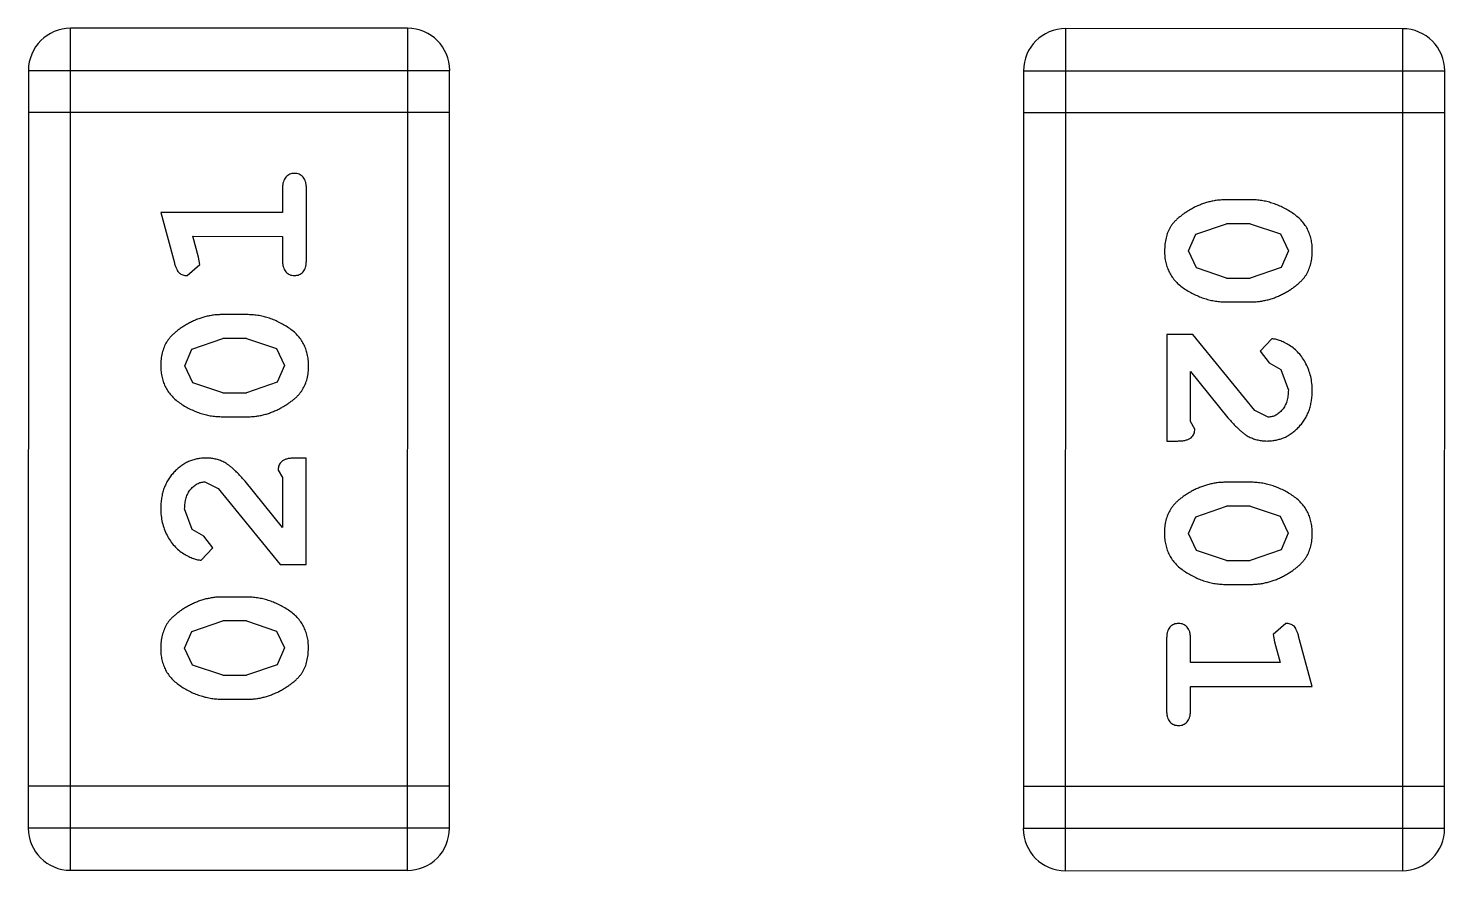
# Model space of a CAD drawing. Header units: inches. Extents: x -29 to 164, y -51 to 83.
# Drawn here: x 121.906 to 122.931, y 13.376 to 13.986 of the extents above; entities that cross this region are included whole.
import ezdxf

# ---------------------------------------------------------------- set-up
doc = ezdxf.new("R2010")
doc.units = ezdxf.units.IN
doc.header["$LTSCALE"] = 1.21
doc.header["$MEASUREMENT"] = 0
doc.layers.get('0').update_dxf_attribs({"linetype": 'CONTINUOUS'})

msp = doc.modelspace()

# ---------------------------------------------------------------- linework, layer by layer
at = {"color": 7, "linetype": 'Continuous'}
for p, q in [((121.9367, 13.3766), (121.9368, 13.9862)), ((122.1807, 13.9862), (121.9368, 13.9862)), ((122.1807, 13.9862), (122.1805, 13.3766)), ((122.6568, 13.3764), (122.657, 13.986)), ((122.9008, 13.9859), (122.657, 13.986)), ((122.9008, 13.9859), (122.9007, 13.3763)), ((121.9063, 13.9557), (121.9062, 13.4071)), ((121.9063, 13.9557), (122.2111, 13.9557)), ((122.211, 13.407), (122.2111, 13.9557)), ((122.6265, 13.9555), (122.6264, 13.4069)), ((122.6265, 13.9555), (122.9313, 13.9554)), ((122.9312, 13.4068), (122.9313, 13.9554)), ((122.2111, 13.9252), (121.9063, 13.9253)), ((122.9313, 13.9249), (122.6265, 13.925)), ((122.0902, 13.8702), (122.0902, 13.8528)), ((122.1075, 13.8182), (122.1075, 13.8702)), ((122.7909, 13.8621), (122.7731, 13.8621)), ((122.0021, 13.8529), (122.0119, 13.8163)), ((122.0902, 13.8528), (122.0021, 13.8529)), ((122.7511, 13.8371), (122.7734, 13.8447)), ((122.7906, 13.8447), (122.7734, 13.8447)), ((122.7906, 13.8447), (122.8124, 13.8375)), ((122.0294, 13.8205), (122.0252, 13.8356)), ((122.0252, 13.8356), (122.0902, 13.8355)), ((122.0902, 13.8355), (122.0902, 13.8182)), ((122.7458, 13.825), (122.7511, 13.8371)), ((122.8124, 13.8375), (122.8182, 13.8251)), ((122.0304, 13.8151), (122.0294, 13.8205)), ((122.7516, 13.8127), (122.7458, 13.825)), ((122.8182, 13.8251), (122.8129, 13.813)), ((122.0211, 13.8072), (122.0304, 13.8151)), ((122.7734, 13.8054), (122.7516, 13.8127)), ((122.8129, 13.813), (122.7906, 13.8054)), ((122.7734, 13.8054), (122.7906, 13.8054)), ((122.7731, 13.7881), (122.7909, 13.7881)), ((122.0644, 13.7789), (122.0467, 13.7789)), ((122.0246, 13.754), (122.0469, 13.7616)), ((122.0641, 13.7616), (122.0469, 13.7616)), ((122.0641, 13.7616), (122.0859, 13.7544)), ((122.7301, 13.7645), (122.7301, 13.6874)), ((122.749, 13.7645), (122.7301, 13.7645)), ((122.7939, 13.7095), (122.749, 13.7645)), ((122.8062, 13.7614), (122.7977, 13.7525)), ((122.0194, 13.7419), (122.0246, 13.754)), ((122.0859, 13.7544), (122.0917, 13.7421)), ((122.7977, 13.7525), (122.8043, 13.7441)), ((122.0252, 13.7295), (122.0194, 13.7419)), ((122.0917, 13.7421), (122.0864, 13.7299)), ((122.7474, 13.7016), (122.7474, 13.7378)), ((122.7474, 13.7378), (122.7744, 13.7042)), ((122.8043, 13.7441), (122.8128, 13.7391)), ((122.8128, 13.7391), (122.8182, 13.7242)), ((122.0469, 13.7223), (122.0252, 13.7295)), ((122.0864, 13.7299), (122.0641, 13.7223)), ((122.0469, 13.7223), (122.0641, 13.7223)), ((122.8036, 13.7047), (122.7939, 13.7095)), ((122.0467, 13.705), (122.0644, 13.705)), ((122.7505, 13.6961), (122.7474, 13.7016)), ((122.7301, 13.6874), (122.7379, 13.6874)), ((122.1074, 13.6751), (122.0996, 13.6751)), ((122.1074, 13.598), (122.1074, 13.6751)), ((122.087, 13.6664), (122.0901, 13.6609)), ((122.0339, 13.6578), (122.0436, 13.653)), ((122.0901, 13.6247), (122.0631, 13.6583)), ((122.0901, 13.6609), (122.0901, 13.6247)), ((122.7908, 13.6575), (122.7731, 13.6575)), ((122.0436, 13.653), (122.0885, 13.598)), ((122.0247, 13.6234), (122.0193, 13.6383)), ((122.7511, 13.6326), (122.7734, 13.6402)), ((122.7906, 13.6402), (122.7734, 13.6402)), ((122.7906, 13.6402), (122.8123, 13.633)), ((122.0332, 13.6185), (122.0247, 13.6234)), ((122.7458, 13.6205), (122.7511, 13.6326)), ((122.8123, 13.633), (122.8181, 13.6206)), ((122.0398, 13.61), (122.0332, 13.6185)), ((122.7516, 13.6082), (122.7458, 13.6205)), ((122.8181, 13.6206), (122.8129, 13.6085)), ((122.0313, 13.6012), (122.0398, 13.61)), ((122.7734, 13.6009), (122.7516, 13.6082)), ((122.8129, 13.6085), (122.7906, 13.6009)), ((122.0885, 13.598), (122.1074, 13.598)), ((122.7734, 13.6009), (122.7906, 13.6009)), ((122.7731, 13.5836), (122.7908, 13.5836)), ((122.0644, 13.5744), (122.0466, 13.5744)), ((122.0246, 13.5495), (122.0469, 13.5571)), ((122.0641, 13.5571), (122.0469, 13.5571)), ((122.0641, 13.5571), (122.0859, 13.5498)), ((122.8164, 13.5553), (122.8071, 13.5474)), ((122.0193, 13.5374), (122.0246, 13.5495)), ((122.0859, 13.5498), (122.0917, 13.5376)), ((122.73, 13.5443), (122.73, 13.4924)), ((122.7473, 13.527), (122.7473, 13.5443)), ((122.8071, 13.5474), (122.8081, 13.542)), ((122.8081, 13.542), (122.8123, 13.527)), ((122.8354, 13.5097), (122.8256, 13.5462)), ((122.0251, 13.525), (122.0193, 13.5374)), ((122.0917, 13.5376), (122.0864, 13.5254)), ((122.0469, 13.5178), (122.0251, 13.525)), ((122.0864, 13.5254), (122.0641, 13.5178)), ((122.8123, 13.527), (122.7473, 13.527)), ((122.0469, 13.5178), (122.0641, 13.5178)), ((122.0466, 13.5005), (122.0644, 13.5005)), ((122.7473, 13.4924), (122.7473, 13.5097)), ((122.7473, 13.5097), (122.8354, 13.5097)), ((122.211, 13.4375), (121.9062, 13.4376)), ((122.9312, 13.4373), (122.6264, 13.4373)), ((122.211, 13.407), (121.9062, 13.4071)), ((122.9312, 13.4068), (122.6264, 13.4069)), ((121.9367, 13.3766), (122.1805, 13.3766)), ((122.6568, 13.3764), (122.9007, 13.3763))]:
    msp.add_line(p, q, dxfattribs=at)
for centre, start, end in [((121.9368, 13.9557), 89.988, 179.988), ((122.1807, 13.9557), 359.988, 89.988), ((122.657, 13.9555), 89.988, 179.988), ((122.9008, 13.9554), 359.988, 89.988), ((121.9367, 13.4071), 179.988, 269.988), ((122.1805, 13.407), 269.988, 359.988), ((122.6568, 13.4068), 179.988, 269.988), ((122.9007, 13.4068), 269.988, 359.988)]:
    msp.add_arc(centre, 0.0305, start, end, dxfattribs=at)
for points, knots in [([(122.0988, 13.8812), (122.0982, 13.8811), (122.097, 13.8811), (122.0954, 13.8806), (122.0939, 13.8797), (122.0925, 13.8786), (122.0914, 13.877), (122.0907, 13.8751), (122.0902, 13.8727), (122.0902, 13.8711), (122.0902, 13.8702)], [0, 0, 0, 0, 0.11517, 0.223509, 0.328254, 0.438012, 0.553651, 0.682263, 0.830856, 1, 1, 1, 1]), ([(122.1075, 13.8702), (122.1075, 13.871), (122.1074, 13.8727), (122.1069, 13.875), (122.1062, 13.877), (122.1051, 13.8786), (122.1038, 13.8797), (122.1023, 13.8806), (122.1006, 13.8811), (122.0994, 13.8811), (122.0988, 13.8812)], [0, 0, 0, 0, 0.169012, 0.317488, 0.445429, 0.560977, 0.67065, 0.776666, 0.88492, 1, 1, 1, 1]), ([(122.7731, 13.8621), (122.7721, 13.862), (122.7699, 13.862), (122.7668, 13.8617), (122.7636, 13.8612), (122.7605, 13.8605), (122.7575, 13.8596), (122.7545, 13.8585), (122.7515, 13.8573), (122.7487, 13.8558), (122.7459, 13.8542), (122.7434, 13.8526), (122.7411, 13.8509), (122.739, 13.8493), (122.7371, 13.8476), (122.7354, 13.8459), (122.734, 13.8442), (122.7324, 13.8418), (122.7308, 13.8386), (122.7295, 13.8344), (122.7287, 13.8298), (122.7286, 13.8267), (122.7285, 13.825)], [0, 0, 0, 0, 0.049886, 0.09882, 0.148132, 0.19689, 0.246038, 0.295176, 0.345305, 0.395692, 0.445312, 0.491875, 0.535813, 0.577009, 0.616081, 0.652689, 0.687585, 0.720206, 0.785062, 0.85223, 0.923759, 1, 1, 1, 1]), ([(122.8355, 13.8252), (122.8355, 13.8267), (122.8354, 13.8295), (122.8347, 13.8336), (122.8335, 13.8374), (122.832, 13.841), (122.8299, 13.8443), (122.8274, 13.8473), (122.8244, 13.8501), (122.821, 13.8526), (122.8174, 13.8548), (122.8138, 13.8567), (122.8101, 13.8584), (122.8063, 13.8597), (122.8025, 13.8608), (122.7987, 13.8615), (122.7948, 13.862), (122.7922, 13.862), (122.7909, 13.8621)], [0, 0, 0, 0, 0.06692, 0.130834, 0.19258, 0.252759, 0.312631, 0.373411, 0.436359, 0.501894, 0.568244, 0.632472, 0.69556, 0.757163, 0.818592, 0.878885, 0.939235, 1, 1, 1, 1]), ([(122.0902, 13.8182), (122.0902, 13.8173), (122.0902, 13.8157), (122.0907, 13.8133), (122.0914, 13.8114), (122.0925, 13.8098), (122.0939, 13.8087), (122.0953, 13.8078), (122.097, 13.8073), (122.0982, 13.8073), (122.0988, 13.8072)], [0, 0, 0, 0, 0.169102, 0.317658, 0.446239, 0.563118, 0.671828, 0.776546, 0.884858, 1, 1, 1, 1]), ([(122.0988, 13.8072), (122.0994, 13.8073), (122.1006, 13.8073), (122.1023, 13.8078), (122.1038, 13.8087), (122.1051, 13.8098), (122.1062, 13.8114), (122.1069, 13.8133), (122.1074, 13.8157), (122.1074, 13.8173), (122.1075, 13.8182)], [0, 0, 0, 0, 0.115051, 0.223278, 0.329269, 0.437893, 0.554681, 0.682591, 0.83103, 1, 1, 1, 1]), ([(122.7285, 13.825), (122.7286, 13.8236), (122.7286, 13.8208), (122.7293, 13.8167), (122.7305, 13.8128), (122.7321, 13.8093), (122.7341, 13.8059), (122.7366, 13.8029), (122.7395, 13.8001), (122.7429, 13.7976), (122.7465, 13.7954), (122.7502, 13.7935), (122.7539, 13.7918), (122.7577, 13.7905), (122.7615, 13.7894), (122.7653, 13.7887), (122.7692, 13.7882), (122.7718, 13.7881), (122.7731, 13.7881)], [0, 0, 0, 0, 0.067217, 0.131051, 0.19272, 0.252824, 0.312745, 0.373449, 0.436041, 0.501494, 0.567761, 0.632087, 0.695096, 0.757109, 0.817993, 0.878657, 0.939311, 1, 1, 1, 1]), ([(122.7909, 13.7881), (122.7919, 13.7881), (122.7941, 13.7882), (122.7973, 13.7885), (122.8004, 13.789), (122.8035, 13.7897), (122.8066, 13.7906), (122.8096, 13.7917), (122.8125, 13.793), (122.8154, 13.7945), (122.8182, 13.7961), (122.8207, 13.7977), (122.823, 13.7994), (122.8251, 13.801), (122.827, 13.8028), (122.8286, 13.8045), (122.8301, 13.8062), (122.8316, 13.8086), (122.8332, 13.8117), (122.8345, 13.8159), (122.8353, 13.8205), (122.8354, 13.8236), (122.8355, 13.8252)], [0, 0, 0, 0, 0.049855, 0.099516, 0.148482, 0.19758, 0.246804, 0.296268, 0.346517, 0.397047, 0.446826, 0.49336, 0.537801, 0.579207, 0.617974, 0.654833, 0.689171, 0.722088, 0.786392, 0.853518, 0.924186, 1, 1, 1, 1]), ([(122.0119, 13.8163), (122.0122, 13.8154), (122.0127, 13.8139), (122.0135, 13.8118), (122.0144, 13.8102), (122.0155, 13.809), (122.0166, 13.8082), (122.018, 13.8076), (122.0195, 13.8073), (122.0206, 13.8073), (122.0211, 13.8072)], [0, 0, 0, 0, 0.187321, 0.344927, 0.475328, 0.579604, 0.674244, 0.773631, 0.882025, 1, 1, 1, 1]), ([(122.0467, 13.7789), (122.0456, 13.7789), (122.0435, 13.7789), (122.0403, 13.7786), (122.0371, 13.778), (122.034, 13.7774), (122.031, 13.7764), (122.028, 13.7753), (122.025, 13.774), (122.0221, 13.7725), (122.0194, 13.7709), (122.0168, 13.7693), (122.0145, 13.7677), (122.0124, 13.766), (122.0105, 13.7643), (122.0089, 13.7626), (122.0075, 13.7608), (122.0059, 13.7585), (122.0043, 13.7553), (122.003, 13.7511), (122.0022, 13.7466), (122.0021, 13.7434), (122.0021, 13.7418)], [0, 0, 0, 0, 0.049855, 0.099516, 0.148482, 0.19758, 0.246804, 0.296268, 0.346517, 0.397047, 0.446826, 0.49336, 0.537801, 0.579207, 0.617974, 0.654833, 0.689171, 0.722088, 0.786392, 0.853518, 0.924186, 1, 1, 1, 1]), ([(122.109, 13.742), (122.109, 13.7435), (122.1089, 13.7463), (122.1082, 13.7504), (122.1071, 13.7542), (122.1055, 13.7578), (122.1035, 13.7611), (122.1009, 13.7641), (122.098, 13.767), (122.0946, 13.7694), (122.091, 13.7716), (122.0874, 13.7736), (122.0836, 13.7752), (122.0799, 13.7766), (122.0761, 13.7776), (122.0722, 13.7784), (122.0683, 13.7788), (122.0657, 13.7789), (122.0644, 13.7789)], [0, 0, 0, 0, 0.067217, 0.131051, 0.19272, 0.252824, 0.312745, 0.373449, 0.436041, 0.501494, 0.567761, 0.632087, 0.695096, 0.757109, 0.817993, 0.878657, 0.939311, 1, 1, 1, 1]), ([(122.8355, 13.7241), (122.8354, 13.7258), (122.8353, 13.7291), (122.8344, 13.7341), (122.833, 13.7388), (122.831, 13.7433), (122.8286, 13.7475), (122.8257, 13.7511), (122.8225, 13.7543), (122.8189, 13.7568), (122.8153, 13.7587), (122.812, 13.7602), (122.809, 13.7611), (122.8071, 13.7613), (122.8062, 13.7614)], [0, 0, 0, 0, 0.098286, 0.193983, 0.289056, 0.384352, 0.477435, 0.566197, 0.652355, 0.737986, 0.818188, 0.887401, 0.94802, 1, 1, 1, 1]), ([(122.0021, 13.7418), (122.0021, 13.7404), (122.0022, 13.7375), (122.0029, 13.7335), (122.004, 13.7296), (122.0056, 13.726), (122.0076, 13.7227), (122.0102, 13.7197), (122.0131, 13.7169), (122.0165, 13.7144), (122.0201, 13.7122), (122.0238, 13.7103), (122.0275, 13.7087), (122.0313, 13.7073), (122.035, 13.7063), (122.0389, 13.7055), (122.0428, 13.7051), (122.0454, 13.705), (122.0467, 13.705)], [0, 0, 0, 0, 0.06692, 0.130834, 0.19258, 0.252759, 0.312631, 0.373411, 0.436359, 0.501894, 0.568244, 0.632472, 0.69556, 0.757163, 0.818592, 0.878885, 0.939235, 1, 1, 1, 1]), ([(122.0644, 13.705), (122.0655, 13.705), (122.0676, 13.705), (122.0708, 13.7053), (122.0739, 13.7058), (122.077, 13.7065), (122.0801, 13.7074), (122.083, 13.7085), (122.086, 13.7098), (122.0889, 13.7113), (122.0916, 13.7128), (122.0942, 13.7145), (122.0965, 13.7161), (122.0986, 13.7177), (122.1004, 13.7194), (122.1021, 13.7211), (122.1035, 13.7229), (122.1051, 13.7252), (122.1067, 13.7284), (122.1081, 13.7326), (122.1089, 13.7372), (122.109, 13.7404), (122.109, 13.742)], [0, 0, 0, 0, 0.049886, 0.09882, 0.148132, 0.19689, 0.246038, 0.295176, 0.345305, 0.395692, 0.445312, 0.491875, 0.535813, 0.577009, 0.616081, 0.652689, 0.687585, 0.720206, 0.785062, 0.85223, 0.923759, 1, 1, 1, 1]), ([(122.8027, 13.6874), (122.8038, 13.6875), (122.806, 13.6875), (122.8092, 13.688), (122.8123, 13.6888), (122.8153, 13.6899), (122.8182, 13.6914), (122.8209, 13.6932), (122.8235, 13.6953), (122.8259, 13.6977), (122.8282, 13.7003), (122.8301, 13.7032), (122.8318, 13.7062), (122.8332, 13.7094), (122.8342, 13.7129), (122.8349, 13.7164), (122.8354, 13.7202), (122.8354, 13.7228), (122.8355, 13.7241)], [0, 0, 0, 0, 0.060981, 0.120256, 0.178148, 0.236115, 0.293993, 0.352864, 0.413358, 0.476056, 0.539296, 0.602396, 0.665116, 0.728325, 0.792919, 0.859317, 0.928302, 1, 1, 1, 1]), ([(122.8182, 13.7242), (122.8181, 13.7228), (122.818, 13.7201), (122.8172, 13.7163), (122.8158, 13.7129), (122.8139, 13.71), (122.8116, 13.7077), (122.8091, 13.706), (122.8064, 13.7049), (122.8046, 13.7048), (122.8036, 13.7047)], [0, 0, 0, 0, 0.156344, 0.299348, 0.4327, 0.561, 0.682299, 0.791883, 0.89611, 1, 1, 1, 1]), ([(122.7379, 13.6874), (122.739, 13.6875), (122.741, 13.6875), (122.7437, 13.6879), (122.7459, 13.6886), (122.7477, 13.6897), (122.749, 13.691), (122.7499, 13.6925), (122.7504, 13.6942), (122.7505, 13.6955), (122.7505, 13.6961)], [0, 0, 0, 0, 0.1844, 0.34094, 0.473574, 0.586824, 0.690029, 0.789175, 0.890445, 1, 1, 1, 1]), ([(122.7744, 13.7042), (122.7752, 13.7033), (122.7767, 13.7016), (122.7789, 13.6993), (122.781, 13.6971), (122.783, 13.6953), (122.7849, 13.6937), (122.7866, 13.6923), (122.7883, 13.6912), (122.7903, 13.6901), (122.7929, 13.689), (122.796, 13.6881), (122.7993, 13.6875), (122.8016, 13.6875), (122.8027, 13.6874)], [0, 0, 0, 0, 0.103002, 0.197728, 0.285279, 0.365235, 0.437224, 0.502446, 0.560545, 0.611446, 0.707576, 0.80349, 0.900532, 1, 1, 1, 1]), ([(122.0348, 13.6751), (122.0337, 13.6751), (122.0315, 13.675), (122.0283, 13.6745), (122.0251, 13.6737), (122.0222, 13.6726), (122.0193, 13.6711), (122.0166, 13.6693), (122.014, 13.6672), (122.0116, 13.6648), (122.0093, 13.6622), (122.0074, 13.6593), (122.0057, 13.6563), (122.0043, 13.6531), (122.0033, 13.6497), (122.0026, 13.6461), (122.0021, 13.6423), (122.0021, 13.6397), (122.002, 13.6384)], [0, 0, 0, 0, 0.060981, 0.120256, 0.178148, 0.236115, 0.293993, 0.352864, 0.413358, 0.476056, 0.539296, 0.602396, 0.665116, 0.728325, 0.792919, 0.859317, 0.928302, 1, 1, 1, 1]), ([(122.0631, 13.6583), (122.0623, 13.6592), (122.0608, 13.6609), (122.0586, 13.6633), (122.0565, 13.6654), (122.0545, 13.6673), (122.0526, 13.6689), (122.0509, 13.6702), (122.0492, 13.6713), (122.0472, 13.6725), (122.0446, 13.6735), (122.0415, 13.6744), (122.0382, 13.675), (122.0359, 13.6751), (122.0348, 13.6751)], [0, 0, 0, 0, 0.103002, 0.197728, 0.285279, 0.365235, 0.437224, 0.502446, 0.560545, 0.611446, 0.707576, 0.80349, 0.900532, 1, 1, 1, 1]), ([(122.0996, 13.6751), (122.0985, 13.6751), (122.0965, 13.675), (122.0938, 13.6746), (122.0916, 13.6739), (122.0898, 13.6728), (122.0885, 13.6715), (122.0876, 13.67), (122.0871, 13.6683), (122.087, 13.6671), (122.087, 13.6664)], [0, 0, 0, 0, 0.1844, 0.34094, 0.473574, 0.586824, 0.690029, 0.789175, 0.890445, 1, 1, 1, 1]), ([(122.0193, 13.6383), (122.0194, 13.6397), (122.0195, 13.6424), (122.0203, 13.6462), (122.0217, 13.6496), (122.0236, 13.6525), (122.0259, 13.6548), (122.0284, 13.6565), (122.0311, 13.6576), (122.0329, 13.6577), (122.0339, 13.6578)], [0, 0, 0, 0, 0.156344, 0.299348, 0.4327, 0.561, 0.682299, 0.791883, 0.89611, 1, 1, 1, 1]), ([(122.7731, 13.6575), (122.772, 13.6575), (122.7699, 13.6575), (122.7667, 13.6572), (122.7636, 13.6567), (122.7605, 13.656), (122.7574, 13.6551), (122.7545, 13.654), (122.7515, 13.6527), (122.7486, 13.6513), (122.7459, 13.6497), (122.7433, 13.6481), (122.741, 13.6464), (122.7389, 13.6448), (122.7371, 13.6431), (122.7354, 13.6414), (122.734, 13.6396), (122.7324, 13.6373), (122.7308, 13.6341), (122.7294, 13.6299), (122.7286, 13.6253), (122.7285, 13.6222), (122.7285, 13.6205)], [0, 0, 0, 0, 0.049886, 0.09882, 0.148132, 0.19689, 0.246038, 0.295176, 0.345305, 0.395692, 0.445312, 0.491875, 0.535813, 0.577009, 0.616081, 0.652689, 0.687585, 0.720206, 0.785062, 0.85223, 0.923759, 1, 1, 1, 1]), ([(122.8354, 13.6207), (122.8354, 13.6222), (122.8353, 13.625), (122.8346, 13.6291), (122.8335, 13.6329), (122.8319, 13.6365), (122.8299, 13.6398), (122.8273, 13.6428), (122.8244, 13.6456), (122.821, 13.6481), (122.8174, 13.6503), (122.8137, 13.6522), (122.81, 13.6539), (122.8062, 13.6552), (122.8025, 13.6563), (122.7986, 13.657), (122.7947, 13.6575), (122.7921, 13.6575), (122.7908, 13.6575)], [0, 0, 0, 0, 0.06692, 0.130834, 0.19258, 0.252759, 0.312631, 0.373411, 0.436359, 0.501894, 0.568244, 0.632472, 0.69556, 0.757163, 0.818592, 0.878885, 0.939235, 1, 1, 1, 1]), ([(122.002, 13.6384), (122.0021, 13.6367), (122.0022, 13.6334), (122.0031, 13.6284), (122.0045, 13.6237), (122.0065, 13.6192), (122.0089, 13.615), (122.0118, 13.6114), (122.015, 13.6083), (122.0186, 13.6057), (122.0222, 13.6038), (122.0255, 13.6023), (122.0285, 13.6014), (122.0304, 13.6012), (122.0313, 13.6012)], [0, 0, 0, 0, 0.098286, 0.193983, 0.289056, 0.384352, 0.477435, 0.566197, 0.652355, 0.737986, 0.818188, 0.887401, 0.94802, 1, 1, 1, 1]), ([(122.7285, 13.6205), (122.7285, 13.6191), (122.7286, 13.6162), (122.7293, 13.6122), (122.7304, 13.6083), (122.732, 13.6047), (122.734, 13.6014), (122.7366, 13.5984), (122.7395, 13.5956), (122.7429, 13.5931), (122.7465, 13.5909), (122.7501, 13.589), (122.7539, 13.5873), (122.7576, 13.5859), (122.7614, 13.5849), (122.7653, 13.5841), (122.7692, 13.5837), (122.7718, 13.5836), (122.7731, 13.5836)], [0, 0, 0, 0, 0.067217, 0.131051, 0.19272, 0.252824, 0.312745, 0.373449, 0.436041, 0.501494, 0.567761, 0.632087, 0.695096, 0.757109, 0.817993, 0.878657, 0.939311, 1, 1, 1, 1]), ([(122.7908, 13.5836), (122.7919, 13.5836), (122.794, 13.5837), (122.7972, 13.5839), (122.8004, 13.5845), (122.8035, 13.5852), (122.8065, 13.5861), (122.8095, 13.5872), (122.8125, 13.5885), (122.8154, 13.59), (122.8181, 13.5916), (122.8207, 13.5932), (122.823, 13.5949), (122.8251, 13.5965), (122.8269, 13.5982), (122.8286, 13.6), (122.83, 13.6017), (122.8316, 13.6041), (122.8332, 13.6072), (122.8345, 13.6114), (122.8353, 13.6159), (122.8354, 13.6191), (122.8354, 13.6207)], [0, 0, 0, 0, 0.049855, 0.099516, 0.148482, 0.19758, 0.246804, 0.296268, 0.346517, 0.397047, 0.446826, 0.49336, 0.537801, 0.579207, 0.617974, 0.654833, 0.689171, 0.722088, 0.786392, 0.853518, 0.924186, 1, 1, 1, 1]), ([(122.0466, 13.5744), (122.0456, 13.5744), (122.0434, 13.5744), (122.0402, 13.5741), (122.0371, 13.5735), (122.034, 13.5729), (122.0309, 13.5719), (122.0279, 13.5708), (122.025, 13.5695), (122.0221, 13.568), (122.0193, 13.5664), (122.0168, 13.5648), (122.0145, 13.5631), (122.0124, 13.5615), (122.0105, 13.5598), (122.0089, 13.5581), (122.0074, 13.5563), (122.0059, 13.554), (122.0043, 13.5508), (122.003, 13.5466), (122.0022, 13.5421), (122.0021, 13.5389), (122.002, 13.5373)], [0, 0, 0, 0, 0.049855, 0.099516, 0.148482, 0.19758, 0.246804, 0.296268, 0.346517, 0.397047, 0.446826, 0.49336, 0.537801, 0.579207, 0.617974, 0.654833, 0.689171, 0.722088, 0.786392, 0.853518, 0.924186, 1, 1, 1, 1]), ([(122.109, 13.5375), (122.1089, 13.5389), (122.1089, 13.5418), (122.1082, 13.5459), (122.107, 13.5497), (122.1054, 13.5533), (122.1034, 13.5566), (122.1009, 13.5596), (122.098, 13.5624), (122.0946, 13.5649), (122.091, 13.5671), (122.0873, 13.5691), (122.0836, 13.5707), (122.0798, 13.5721), (122.076, 13.5731), (122.0722, 13.5739), (122.0683, 13.5743), (122.0657, 13.5744), (122.0644, 13.5744)], [0, 0, 0, 0, 0.067217, 0.131051, 0.19272, 0.252824, 0.312745, 0.373449, 0.436041, 0.501494, 0.567761, 0.632087, 0.695096, 0.757109, 0.817993, 0.878657, 0.939311, 1, 1, 1, 1]), ([(122.7387, 13.5553), (122.7381, 13.5553), (122.7369, 13.5552), (122.7352, 13.5547), (122.7337, 13.5539), (122.7324, 13.5527), (122.7313, 13.5511), (122.7306, 13.5492), (122.7301, 13.5469), (122.7301, 13.5452), (122.73, 13.5443)], [0, 0, 0, 0, 0.115051, 0.223278, 0.329269, 0.437893, 0.554681, 0.682591, 0.83103, 1, 1, 1, 1]), ([(122.7473, 13.5443), (122.7473, 13.5452), (122.7473, 13.5469), (122.7468, 13.5492), (122.7461, 13.5511), (122.745, 13.5527), (122.7436, 13.5539), (122.7422, 13.5547), (122.7405, 13.5552), (122.7393, 13.5553), (122.7387, 13.5553)], [0, 0, 0, 0, 0.169102, 0.317658, 0.446239, 0.563118, 0.671828, 0.776546, 0.884858, 1, 1, 1, 1]), ([(122.8256, 13.5462), (122.8253, 13.5471), (122.8248, 13.5486), (122.824, 13.5507), (122.8231, 13.5524), (122.822, 13.5535), (122.8209, 13.5543), (122.8195, 13.5549), (122.818, 13.5552), (122.8169, 13.5553), (122.8164, 13.5553)], [0, 0, 0, 0, 0.187321, 0.344927, 0.475328, 0.579604, 0.674244, 0.773631, 0.882025, 1, 1, 1, 1]), ([(122.002, 13.5373), (122.002, 13.5358), (122.0021, 13.533), (122.0028, 13.5289), (122.004, 13.5251), (122.0055, 13.5215), (122.0076, 13.5182), (122.0101, 13.5152), (122.0131, 13.5124), (122.0165, 13.5099), (122.0201, 13.5077), (122.0237, 13.5058), (122.0274, 13.5041), (122.0312, 13.5028), (122.035, 13.5018), (122.0388, 13.501), (122.0427, 13.5006), (122.0453, 13.5005), (122.0466, 13.5005)], [0, 0, 0, 0, 0.06692, 0.130834, 0.19258, 0.252759, 0.312631, 0.373411, 0.436359, 0.501894, 0.568244, 0.632472, 0.69556, 0.757163, 0.818592, 0.878885, 0.939235, 1, 1, 1, 1]), ([(122.0644, 13.5005), (122.0654, 13.5005), (122.0676, 13.5005), (122.0707, 13.5008), (122.0739, 13.5013), (122.077, 13.502), (122.08, 13.5029), (122.083, 13.504), (122.086, 13.5053), (122.0888, 13.5067), (122.0916, 13.5083), (122.0941, 13.5099), (122.0964, 13.5116), (122.0985, 13.5132), (122.1004, 13.5149), (122.1021, 13.5166), (122.1035, 13.5184), (122.1051, 13.5207), (122.1067, 13.5239), (122.108, 13.5281), (122.1088, 13.5327), (122.1089, 13.5359), (122.109, 13.5375)], [0, 0, 0, 0, 0.049886, 0.09882, 0.148132, 0.19689, 0.246038, 0.295176, 0.345305, 0.395692, 0.445312, 0.491875, 0.535813, 0.577009, 0.616081, 0.652689, 0.687585, 0.720206, 0.785062, 0.85223, 0.923759, 1, 1, 1, 1]), ([(122.73, 13.4924), (122.73, 13.4915), (122.7301, 13.4898), (122.7306, 13.4875), (122.7313, 13.4855), (122.7324, 13.484), (122.7337, 13.4828), (122.7352, 13.482), (122.7369, 13.4815), (122.7381, 13.4814), (122.7387, 13.4814)], [0, 0, 0, 0, 0.169012, 0.317488, 0.445429, 0.560977, 0.67065, 0.776666, 0.88492, 1, 1, 1, 1]), ([(122.7387, 13.4814), (122.7393, 13.4814), (122.7405, 13.4815), (122.7421, 13.482), (122.7436, 13.4828), (122.745, 13.484), (122.746, 13.4855), (122.7468, 13.4875), (122.7473, 13.4898), (122.7473, 13.4915), (122.7473, 13.4924)], [0, 0, 0, 0, 0.11517, 0.223509, 0.328254, 0.438012, 0.553651, 0.682263, 0.830856, 1, 1, 1, 1])]:
    msp.add_open_spline(points, degree=3, knots=knots, dxfattribs=at)

doc.saveas('drawing.dxf')
